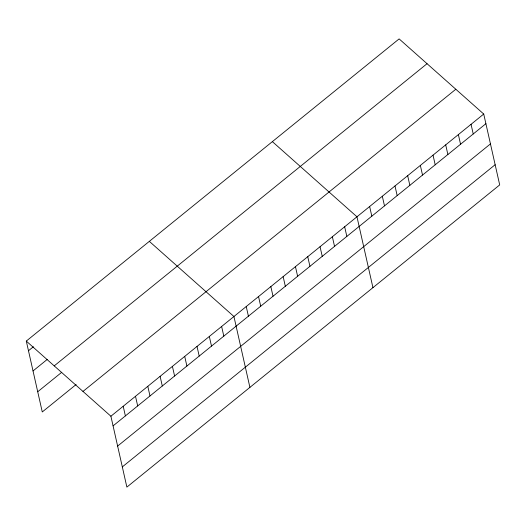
<?xml version="1.0" encoding="UTF-8"?>
<svg xmlns="http://www.w3.org/2000/svg" width="526" height="526" viewBox="0 0 526 526"><rect width="100%" height="100%" fill="white"/><g stroke="black" fill="none" stroke-linecap="round" stroke-linejoin="round"><path stroke-width="0.79" d="M26.3 341.085L399.129 38.898L483.729 114.043L499.7 184.915L126.871 487.102L110.901 416.23L26.3 341.085L42.271 411.957L76.106 384.532M28.476 350.737L33.394 346.752M33.026 370.942L47.176 359.475M54.217 365.886L427.046 63.699M37.721 391.752L61.713 372.309M82.983 391.436L455.812 89.249M110.901 416.23L483.729 114.043M113.077 425.882L485.906 123.695M117.627 446.087L490.456 143.9M122.315 466.904L495.15 164.71M272.369 141.639L356.963 216.791L372.941 287.656M149.331 241.362L233.932 316.507L249.903 387.379M471.053 124.32L473.229 133.972M458.376 134.59L460.552 144.249M445.7 144.867L447.876 154.519M433.023 155.144L435.199 164.796M420.346 165.414L422.523 175.073M407.67 175.691L409.846 185.343M394.993 185.967L397.169 195.619M382.317 196.237L384.493 205.89M369.64 206.514L371.816 216.166M344.661 226.759L346.838 236.411M332.36 236.733L334.536 246.385M320.058 246.707L322.234 256.359M307.756 256.675L309.926 266.327M295.448 266.649L297.624 276.301M283.146 276.623L285.322 286.275M270.844 286.591L273.02 296.25M258.542 296.565L260.712 306.217M246.234 306.54L248.41 316.192M221.63 326.482L223.806 336.134M209.328 336.456L211.498 346.108M197.02 346.424L199.196 356.082M184.718 356.398L186.894 366.05M172.416 366.372L174.593 376.024M160.114 376.346L162.291 385.999M147.806 386.314L149.982 395.966M135.504 396.288L137.68 405.94M123.202 406.263L125.379 415.915"/></g></svg>
